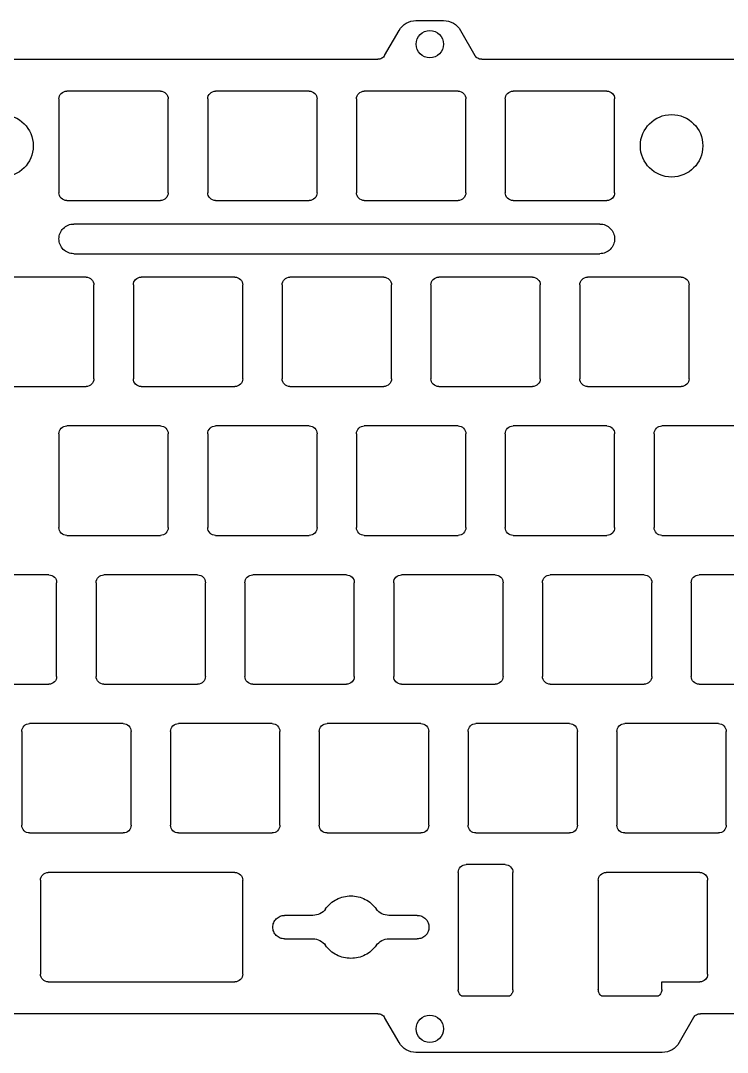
# Model space of a CAD drawing. Header units: millimetres. Extents: x 0 to 592, y 0 to 132.
# Drawn here: x 123.4 to 213.9, y 0 to 132.1 of the extents above; entities that cross this region are included whole.
import ezdxf

# ---------------------------------------------------------------- set-up
doc = ezdxf.new("R2010")
doc.units = ezdxf.units.MM
doc.layers.get('0').update_dxf_attribs({"lineweight": 35})

msp = doc.modelspace()

# ---------------------------------------------------------------- linework, layer by layer
at = {"color": 7, "linetype": 'Continuous', "lineweight": 25}
for p, q in [((170.05, 127.61), (171.9, 130.81)), ((174.06, 132.06), (177.6, 132.06)), ((179.76, 130.81), (181.61, 127.61)), ((102.48, 127.11), (169.18, 127.11)), ((182.48, 127.11), (249.18, 127.11)), ((141.35, 123.04), (129.35, 123.04)), ((160.4, 123.04), (148.4, 123.04)), ((179.45, 123.04), (167.45, 123.04)), ((198.5, 123.04), (186.5, 123.04)), ((128.35, 122.04), (128.35, 110.04)), ((142.35, 110.04), (142.35, 122.04)), ((147.4, 122.04), (147.4, 110.04)), ((161.4, 110.04), (161.4, 122.04)), ((166.45, 122.04), (166.45, 110.04)), ((180.45, 110.04), (180.45, 122.04)), ((185.5, 122.04), (185.5, 110.04)), ((199.5, 110.04), (199.5, 122.04)), ((129.35, 109.04), (141.35, 109.04)), ((148.4, 109.04), (160.4, 109.04)), ((167.45, 109.04), (179.45, 109.04)), ((186.5, 109.04), (198.5, 109.04)), ((197.6, 106.03), (130.25, 106.03)), ((130.25, 102.23), (197.6, 102.23)), ((131.83, 99.23), (119.83, 99.23)), ((150.88, 99.23), (138.88, 99.23)), ((169.93, 99.23), (157.93, 99.23)), ((188.98, 99.23), (176.98, 99.23)), ((208.03, 99.23), (196.03, 99.23)), ((132.83, 86.23), (132.83, 98.23)), ((137.88, 98.23), (137.88, 86.23)), ((151.88, 86.23), (151.88, 98.23)), ((156.93, 98.23), (156.93, 86.23)), ((170.93, 86.23), (170.93, 98.23)), ((175.98, 98.23), (175.98, 86.23)), ((189.98, 86.23), (189.98, 98.23)), ((195.03, 98.23), (195.03, 86.23)), ((209.03, 86.23), (209.03, 98.23)), ((119.83, 85.23), (131.83, 85.23)), ((138.88, 85.23), (150.88, 85.23)), ((157.93, 85.23), (169.93, 85.23)), ((176.98, 85.23), (188.98, 85.23)), ((196.03, 85.23), (208.03, 85.23)), ((141.35, 80.18), (129.35, 80.18)), ((160.4, 80.18), (148.4, 80.18)), ((179.45, 80.18), (167.45, 80.18)), ((198.5, 80.18), (186.5, 80.18)), ((217.55, 80.18), (205.55, 80.18)), ((128.35, 79.18), (128.35, 67.18)), ((142.35, 67.18), (142.35, 79.18)), ((147.4, 79.18), (147.4, 67.18)), ((161.4, 67.18), (161.4, 79.18)), ((166.45, 79.18), (166.45, 67.18)), ((180.45, 67.18), (180.45, 79.18)), ((185.5, 79.18), (185.5, 67.18)), ((199.5, 67.18), (199.5, 79.18)), ((204.55, 79.18), (204.55, 67.18)), ((129.35, 66.18), (141.35, 66.18)), ((148.4, 66.18), (160.4, 66.18)), ((167.45, 66.18), (179.45, 66.18)), ((186.5, 66.18), (198.5, 66.18)), ((205.55, 66.18), (217.55, 66.18)), ((127.06, 61.12), (115.06, 61.12)), ((146.11, 61.12), (134.11, 61.12)), ((165.16, 61.12), (153.16, 61.12)), ((184.22, 61.12), (172.22, 61.12)), ((203.26, 61.12), (191.26, 61.12)), ((222.31, 61.12), (210.31, 61.12)), ((128.06, 48.12), (128.06, 60.12)), ((133.11, 60.12), (133.11, 48.12)), ((147.11, 48.12), (147.11, 60.12)), ((152.16, 60.12), (152.16, 48.12)), ((166.16, 48.12), (166.16, 60.12)), ((171.22, 60.12), (171.22, 48.12)), ((185.22, 48.12), (185.22, 60.12)), ((190.26, 60.12), (190.26, 48.12)), ((204.26, 48.12), (204.26, 60.12)), ((209.31, 60.12), (209.31, 48.12)), ((115.06, 47.12), (127.06, 47.12)), ((134.11, 47.12), (146.11, 47.12)), ((153.16, 47.12), (165.16, 47.12)), ((172.22, 47.12), (184.22, 47.12)), ((191.26, 47.12), (203.26, 47.12)), ((210.31, 47.12), (222.31, 47.12)), ((123.59, 41.08), (123.59, 29.08)), ((136.59, 42.08), (124.59, 42.08)), ((137.59, 29.08), (137.59, 41.08)), ((142.64, 41.08), (142.64, 29.08)), ((155.64, 42.08), (143.64, 42.08)), ((156.64, 29.08), (156.64, 41.08)), ((161.69, 41.08), (161.69, 29.08)), ((174.69, 42.08), (162.69, 42.08)), ((175.69, 29.08), (175.69, 41.08)), ((180.74, 41.08), (180.74, 29.08)), ((193.74, 42.08), (181.74, 42.08)), ((194.74, 29.08), (194.74, 41.08)), ((199.79, 41.08), (199.79, 29.08)), ((212.79, 42.08), (200.79, 42.08)), ((213.79, 29.08), (213.79, 41.08)), ((124.59, 28.08), (136.59, 28.08)), ((143.64, 28.08), (155.64, 28.08)), ((162.69, 28.08), (174.69, 28.08)), ((181.74, 28.08), (193.74, 28.08)), ((200.79, 28.08), (212.79, 28.08)), ((185.48, 24.03), (180.48, 24.03)), ((150.88, 23.03), (126.98, 23.03)), ((179.48, 23.03), (179.48, 8.02)), ((186.48, 8.02), (186.48, 23.03)), ((210.41, 23.03), (198.41, 23.03)), ((125.98, 22.03), (125.98, 10.02)), ((151.88, 10.02), (151.88, 22.03)), ((197.41, 22.03), (197.41, 8.03)), ((211.41, 10.02), (211.41, 22.03)), ((160.86, 17.53), (157.23, 17.53)), ((174.23, 17.53), (170.61, 17.53)), ((157.23, 14.53), (160.86, 14.53)), ((170.61, 14.53), (174.23, 14.53)), ((126.98, 9.02), (150.88, 9.02)), ((205.53, 8.03), (205.53, 9.02)), ((205.53, 9.02), (210.41, 9.02)), ((179.88, 7.22), (186.08, 7.22)), ((197.81, 7.22), (205.12, 7.22)), ((169.18, 4.95), (102.48, 4.95)), ((171.9, 1.25), (170.05, 4.45)), ((209.61, 4.45), (207.76, 1.25)), ((249.19, 4.95), (210.48, 4.95)), ((205.6, 0), (174.06, 0))]:
    msp.add_line(p, q, dxfattribs=at)
for centre, radius in [((175.83, 129.06), 1.75), ((121.06, 116.04), 4), ((206.79, 116.04), 4), ((175.83, 3), 1.75)]:
    msp.add_circle(centre, radius, dxfattribs=at)
for points, knots in [([(177.6, 132.06), (178.04, 132.06), (178.47, 131.95), (179.23, 131.51), (179.55, 131.19), (179.76, 130.81)], [0, 0, 0, 0, 1.305135, 1.305135, 2.61027, 2.61027, 2.61027, 2.61027]), ([(171.9, 130.81), (172.12, 131.19), (172.44, 131.51), (173.19, 131.95), (173.63, 132.06), (174.06, 132.06)], [0, 0, 0, 0, 1.305135, 1.305135, 2.61027, 2.61027, 2.61027, 2.61027]), ([(170.05, 127.61), (169.96, 127.46), (169.84, 127.33), (169.53, 127.16), (169.36, 127.11), (169.18, 127.11)], [0, 0, 0, 0, 0.522054, 0.522054, 1.044108, 1.044108, 1.044108, 1.044108]), ([(182.48, 127.11), (182.3, 127.11), (182.13, 127.16), (181.83, 127.33), (181.7, 127.46), (181.61, 127.61)], [0, 0, 0, 0, 0.522054, 0.522054, 1.044108, 1.044108, 1.044108, 1.044108]), ([(128.35, 122.04), (128.35, 122.3), (128.46, 122.56), (128.83, 122.93), (129.09, 123.04), (129.35, 123.04)], [0, 0, 0, 0, 0.779981, 0.779981, 1.559962, 1.559962, 1.559962, 1.559962]), ([(141.35, 123.04), (141.61, 123.04), (141.87, 122.93), (142.24, 122.56), (142.35, 122.3), (142.35, 122.04)], [0, 0, 0, 0, 0.779981, 0.779981, 1.559962, 1.559962, 1.559962, 1.559962]), ([(147.4, 122.04), (147.4, 122.3), (147.51, 122.56), (147.88, 122.93), (148.14, 123.04), (148.4, 123.04)], [0, 0, 0, 0, 0.779981, 0.779981, 1.559962, 1.559962, 1.559962, 1.559962]), ([(160.4, 123.04), (160.66, 123.04), (160.92, 122.93), (161.29, 122.56), (161.4, 122.3), (161.4, 122.04)], [0, 0, 0, 0, 0.779981, 0.779981, 1.559962, 1.559962, 1.559962, 1.559962]), ([(166.45, 122.04), (166.45, 122.3), (166.56, 122.56), (166.93, 122.93), (167.19, 123.04), (167.45, 123.04)], [0, 0, 0, 0, 0.779981, 0.779981, 1.559962, 1.559962, 1.559962, 1.559962]), ([(179.45, 123.04), (179.71, 123.04), (179.97, 122.93), (180.34, 122.56), (180.45, 122.3), (180.45, 122.04)], [0, 0, 0, 0, 0.779981, 0.779981, 1.559962, 1.559962, 1.559962, 1.559962]), ([(185.5, 122.04), (185.5, 122.3), (185.61, 122.56), (185.98, 122.93), (186.24, 123.04), (186.5, 123.04)], [0, 0, 0, 0, 0.779981, 0.779981, 1.559962, 1.559962, 1.559962, 1.559962]), ([(198.5, 123.04), (198.76, 123.04), (199.02, 122.93), (199.39, 122.56), (199.5, 122.3), (199.5, 122.04)], [0, 0, 0, 0, 0.779981, 0.779981, 1.559962, 1.559962, 1.559962, 1.559962]), ([(129.35, 109.04), (129.09, 109.04), (128.83, 109.15), (128.46, 109.52), (128.35, 109.78), (128.35, 110.04)], [0, 0, 0, 0, 0.779981, 0.779981, 1.559962, 1.559962, 1.559962, 1.559962]), ([(142.35, 110.04), (142.35, 109.78), (142.24, 109.52), (141.87, 109.15), (141.61, 109.04), (141.35, 109.04)], [0, 0, 0, 0, 0.779981, 0.779981, 1.559962, 1.559962, 1.559962, 1.559962]), ([(148.4, 109.04), (148.14, 109.04), (147.88, 109.15), (147.51, 109.52), (147.4, 109.78), (147.4, 110.04)], [0, 0, 0, 0, 0.779981, 0.779981, 1.559962, 1.559962, 1.559962, 1.559962]), ([(161.4, 110.04), (161.4, 109.78), (161.29, 109.52), (160.92, 109.15), (160.66, 109.04), (160.4, 109.04)], [0, 0, 0, 0, 0.779981, 0.779981, 1.559962, 1.559962, 1.559962, 1.559962]), ([(167.45, 109.04), (167.19, 109.04), (166.93, 109.15), (166.56, 109.52), (166.45, 109.78), (166.45, 110.04)], [0, 0, 0, 0, 0.779981, 0.779981, 1.559962, 1.559962, 1.559962, 1.559962]), ([(180.45, 110.04), (180.45, 109.78), (180.34, 109.52), (179.97, 109.15), (179.71, 109.04), (179.45, 109.04)], [0, 0, 0, 0, 0.779981, 0.779981, 1.559962, 1.559962, 1.559962, 1.559962]), ([(186.5, 109.04), (186.24, 109.04), (185.98, 109.15), (185.61, 109.52), (185.5, 109.78), (185.5, 110.04)], [0, 0, 0, 0, 0.779981, 0.779981, 1.559962, 1.559962, 1.559962, 1.559962]), ([(199.5, 110.04), (199.5, 109.78), (199.39, 109.52), (199.02, 109.15), (198.76, 109.04), (198.5, 109.04)], [0, 0, 0, 0, 0.779981, 0.779981, 1.559962, 1.559962, 1.559962, 1.559962]), ([(130.25, 102.23), (130, 102.23), (129.76, 102.28), (129.3, 102.47), (129.08, 102.61), (128.73, 102.96), (128.59, 103.17), (128.4, 103.63), (128.35, 103.88), (128.35, 104.38), (128.4, 104.63), (128.59, 105.09), (128.73, 105.3), (129.08, 105.65), (129.3, 105.79), (129.76, 105.98), (130, 106.03), (130.25, 106.03)], [0, 0, 0, 0, 0.744907, 0.744907, 1.489815, 1.489815, 2.234722, 2.234722, 2.979629, 2.979629, 3.724536, 3.724536, 4.469444, 4.469444, 5.214351, 5.214351, 5.959258, 5.959258, 5.959258, 5.959258]), ([(197.6, 106.03), (197.85, 106.03), (198.1, 105.98), (198.56, 105.79), (198.77, 105.65), (199.12, 105.3), (199.26, 105.09), (199.45, 104.63), (199.5, 104.38), (199.5, 103.88), (199.45, 103.63), (199.26, 103.17), (199.12, 102.96), (198.77, 102.61), (198.56, 102.47), (198.1, 102.28), (197.85, 102.23), (197.6, 102.23)], [0, 0, 0, 0, 0.744907, 0.744907, 1.489815, 1.489815, 2.234722, 2.234722, 2.979629, 2.979629, 3.724536, 3.724536, 4.469444, 4.469444, 5.214351, 5.214351, 5.959258, 5.959258, 5.959258, 5.959258]), ([(131.83, 99.23), (132.09, 99.23), (132.35, 99.12), (132.72, 98.75), (132.83, 98.49), (132.83, 98.23)], [0, 0, 0, 0, 0.779981, 0.779981, 1.559962, 1.559962, 1.559962, 1.559962]), ([(137.88, 98.23), (137.88, 98.49), (137.99, 98.75), (138.36, 99.12), (138.62, 99.23), (138.88, 99.23)], [0, 0, 0, 0, 0.779981, 0.779981, 1.559962, 1.559962, 1.559962, 1.559962]), ([(150.88, 99.23), (151.14, 99.23), (151.4, 99.12), (151.77, 98.75), (151.88, 98.49), (151.88, 98.23)], [0, 0, 0, 0, 0.779981, 0.779981, 1.559962, 1.559962, 1.559962, 1.559962]), ([(156.93, 98.23), (156.93, 98.49), (157.04, 98.75), (157.41, 99.12), (157.67, 99.23), (157.93, 99.23)], [0, 0, 0, 0, 0.779981, 0.779981, 1.559962, 1.559962, 1.559962, 1.559962]), ([(169.93, 99.23), (170.19, 99.23), (170.45, 99.12), (170.82, 98.75), (170.93, 98.49), (170.93, 98.23)], [0, 0, 0, 0, 0.779981, 0.779981, 1.559962, 1.559962, 1.559962, 1.559962]), ([(175.98, 98.23), (175.98, 98.49), (176.09, 98.75), (176.46, 99.12), (176.72, 99.23), (176.98, 99.23)], [0, 0, 0, 0, 0.779981, 0.779981, 1.559962, 1.559962, 1.559962, 1.559962]), ([(188.98, 99.23), (189.24, 99.23), (189.5, 99.12), (189.87, 98.75), (189.98, 98.49), (189.98, 98.23)], [0, 0, 0, 0, 0.779981, 0.779981, 1.559962, 1.559962, 1.559962, 1.559962]), ([(195.03, 98.23), (195.03, 98.49), (195.14, 98.75), (195.51, 99.12), (195.77, 99.23), (196.03, 99.23)], [0, 0, 0, 0, 0.779981, 0.779981, 1.559962, 1.559962, 1.559962, 1.559962]), ([(208.03, 99.23), (208.29, 99.23), (208.55, 99.12), (208.92, 98.75), (209.03, 98.49), (209.03, 98.23)], [0, 0, 0, 0, 0.779981, 0.779981, 1.559962, 1.559962, 1.559962, 1.559962]), ([(132.83, 86.23), (132.83, 85.96), (132.72, 85.7), (132.35, 85.33), (132.09, 85.23), (131.83, 85.23)], [0, 0, 0, 0, 0.779981, 0.779981, 1.559962, 1.559962, 1.559962, 1.559962]), ([(138.88, 85.23), (138.62, 85.23), (138.36, 85.33), (137.99, 85.7), (137.88, 85.96), (137.88, 86.23)], [0, 0, 0, 0, 0.779981, 0.779981, 1.559962, 1.559962, 1.559962, 1.559962]), ([(151.88, 86.23), (151.88, 85.96), (151.77, 85.7), (151.4, 85.33), (151.14, 85.23), (150.88, 85.23)], [0, 0, 0, 0, 0.779981, 0.779981, 1.559962, 1.559962, 1.559962, 1.559962]), ([(157.93, 85.23), (157.67, 85.23), (157.41, 85.33), (157.04, 85.7), (156.93, 85.96), (156.93, 86.23)], [0, 0, 0, 0, 0.779981, 0.779981, 1.559962, 1.559962, 1.559962, 1.559962]), ([(170.93, 86.23), (170.93, 85.96), (170.82, 85.7), (170.45, 85.33), (170.19, 85.23), (169.93, 85.23)], [0, 0, 0, 0, 0.779981, 0.779981, 1.559962, 1.559962, 1.559962, 1.559962]), ([(176.98, 85.23), (176.72, 85.23), (176.46, 85.33), (176.09, 85.7), (175.98, 85.96), (175.98, 86.23)], [0, 0, 0, 0, 0.779981, 0.779981, 1.559962, 1.559962, 1.559962, 1.559962]), ([(189.98, 86.23), (189.98, 85.96), (189.87, 85.7), (189.5, 85.33), (189.24, 85.23), (188.98, 85.23)], [0, 0, 0, 0, 0.779981, 0.779981, 1.559962, 1.559962, 1.559962, 1.559962]), ([(196.03, 85.23), (195.77, 85.23), (195.51, 85.33), (195.14, 85.7), (195.03, 85.96), (195.03, 86.23)], [0, 0, 0, 0, 0.779981, 0.779981, 1.559962, 1.559962, 1.559962, 1.559962]), ([(209.03, 86.23), (209.03, 85.96), (208.92, 85.7), (208.55, 85.33), (208.29, 85.23), (208.03, 85.23)], [0, 0, 0, 0, 0.779981, 0.779981, 1.559962, 1.559962, 1.559962, 1.559962]), ([(128.35, 79.18), (128.35, 79.44), (128.46, 79.7), (128.83, 80.07), (129.09, 80.18), (129.35, 80.18)], [0, 0, 0, 0, 0.779981, 0.779981, 1.559962, 1.559962, 1.559962, 1.559962]), ([(141.35, 80.18), (141.61, 80.18), (141.87, 80.07), (142.24, 79.7), (142.35, 79.44), (142.35, 79.18)], [0, 0, 0, 0, 0.779981, 0.779981, 1.559962, 1.559962, 1.559962, 1.559962]), ([(147.4, 79.18), (147.4, 79.44), (147.51, 79.7), (147.88, 80.07), (148.14, 80.18), (148.4, 80.18)], [0, 0, 0, 0, 0.779981, 0.779981, 1.559962, 1.559962, 1.559962, 1.559962]), ([(160.4, 80.18), (160.66, 80.18), (160.92, 80.07), (161.29, 79.7), (161.4, 79.44), (161.4, 79.18)], [0, 0, 0, 0, 0.779981, 0.779981, 1.559962, 1.559962, 1.559962, 1.559962]), ([(166.45, 79.18), (166.45, 79.44), (166.56, 79.7), (166.93, 80.07), (167.19, 80.18), (167.45, 80.18)], [0, 0, 0, 0, 0.779981, 0.779981, 1.559962, 1.559962, 1.559962, 1.559962]), ([(179.45, 80.18), (179.71, 80.18), (179.97, 80.07), (180.34, 79.7), (180.45, 79.44), (180.45, 79.18)], [0, 0, 0, 0, 0.779981, 0.779981, 1.559962, 1.559962, 1.559962, 1.559962]), ([(185.5, 79.18), (185.5, 79.44), (185.61, 79.7), (185.98, 80.07), (186.24, 80.18), (186.5, 80.18)], [0, 0, 0, 0, 0.779981, 0.779981, 1.559962, 1.559962, 1.559962, 1.559962]), ([(198.5, 80.18), (198.76, 80.18), (199.02, 80.07), (199.39, 79.7), (199.5, 79.44), (199.5, 79.18)], [0, 0, 0, 0, 0.779981, 0.779981, 1.559962, 1.559962, 1.559962, 1.559962]), ([(204.55, 79.18), (204.55, 79.44), (204.66, 79.7), (205.03, 80.07), (205.29, 80.18), (205.55, 80.18)], [0, 0, 0, 0, 0.779981, 0.779981, 1.559962, 1.559962, 1.559962, 1.559962]), ([(129.35, 66.18), (129.09, 66.18), (128.83, 66.28), (128.46, 66.65), (128.35, 66.91), (128.35, 67.18)], [0, 0, 0, 0, 0.779981, 0.779981, 1.559962, 1.559962, 1.559962, 1.559962]), ([(142.35, 67.18), (142.35, 66.91), (142.24, 66.65), (141.87, 66.28), (141.61, 66.18), (141.35, 66.18)], [0, 0, 0, 0, 0.779981, 0.779981, 1.559962, 1.559962, 1.559962, 1.559962]), ([(148.4, 66.18), (148.14, 66.18), (147.88, 66.28), (147.51, 66.65), (147.4, 66.91), (147.4, 67.18)], [0, 0, 0, 0, 0.779981, 0.779981, 1.559962, 1.559962, 1.559962, 1.559962]), ([(161.4, 67.18), (161.4, 66.91), (161.29, 66.65), (160.92, 66.28), (160.66, 66.18), (160.4, 66.18)], [0, 0, 0, 0, 0.779981, 0.779981, 1.559962, 1.559962, 1.559962, 1.559962]), ([(167.45, 66.18), (167.19, 66.18), (166.93, 66.28), (166.56, 66.65), (166.45, 66.91), (166.45, 67.18)], [0, 0, 0, 0, 0.779981, 0.779981, 1.559962, 1.559962, 1.559962, 1.559962]), ([(180.45, 67.18), (180.45, 66.91), (180.34, 66.65), (179.97, 66.28), (179.71, 66.18), (179.45, 66.18)], [0, 0, 0, 0, 0.779981, 0.779981, 1.559962, 1.559962, 1.559962, 1.559962]), ([(186.5, 66.18), (186.24, 66.18), (185.98, 66.28), (185.61, 66.65), (185.5, 66.91), (185.5, 67.18)], [0, 0, 0, 0, 0.779981, 0.779981, 1.559962, 1.559962, 1.559962, 1.559962]), ([(199.5, 67.18), (199.5, 66.91), (199.39, 66.65), (199.02, 66.28), (198.76, 66.18), (198.5, 66.18)], [0, 0, 0, 0, 0.779981, 0.779981, 1.559962, 1.559962, 1.559962, 1.559962]), ([(205.55, 66.18), (205.29, 66.18), (205.03, 66.28), (204.66, 66.65), (204.55, 66.91), (204.55, 67.18)], [0, 0, 0, 0, 0.779981, 0.779981, 1.559962, 1.559962, 1.559962, 1.559962]), ([(127.06, 61.12), (127.33, 61.12), (127.59, 61.02), (127.96, 60.65), (128.06, 60.39), (128.06, 60.12)], [0, 0, 0, 0, 0.779981, 0.779981, 1.559962, 1.559962, 1.559962, 1.559962]), ([(133.11, 60.12), (133.11, 60.39), (133.22, 60.65), (133.59, 61.02), (133.85, 61.12), (134.11, 61.12)], [0, 0, 0, 0, 0.779981, 0.779981, 1.559962, 1.559962, 1.559962, 1.559962]), ([(146.11, 61.12), (146.38, 61.12), (146.64, 61.02), (147.01, 60.65), (147.11, 60.39), (147.11, 60.12)], [0, 0, 0, 0, 0.779981, 0.779981, 1.559962, 1.559962, 1.559962, 1.559962]), ([(152.16, 60.12), (152.16, 60.39), (152.27, 60.65), (152.64, 61.02), (152.9, 61.12), (153.16, 61.12)], [0, 0, 0, 0, 0.779981, 0.779981, 1.559962, 1.559962, 1.559962, 1.559962]), ([(165.16, 61.12), (165.43, 61.12), (165.69, 61.02), (166.06, 60.65), (166.16, 60.39), (166.16, 60.12)], [0, 0, 0, 0, 0.779981, 0.779981, 1.559962, 1.559962, 1.559962, 1.559962]), ([(171.22, 60.12), (171.22, 60.39), (171.32, 60.65), (171.69, 61.02), (171.95, 61.12), (172.22, 61.12)], [0, 0, 0, 0, 0.779981, 0.779981, 1.559962, 1.559962, 1.559962, 1.559962]), ([(184.22, 61.12), (184.48, 61.12), (184.74, 61.02), (185.11, 60.65), (185.22, 60.39), (185.22, 60.12)], [0, 0, 0, 0, 0.779981, 0.779981, 1.559962, 1.559962, 1.559962, 1.559962]), ([(190.26, 60.12), (190.26, 60.39), (190.37, 60.65), (190.74, 61.02), (191, 61.12), (191.26, 61.12)], [0, 0, 0, 0, 0.779981, 0.779981, 1.559962, 1.559962, 1.559962, 1.559962]), ([(203.26, 61.12), (203.53, 61.12), (203.79, 61.02), (204.16, 60.65), (204.26, 60.39), (204.26, 60.12)], [0, 0, 0, 0, 0.779981, 0.779981, 1.559962, 1.559962, 1.559962, 1.559962]), ([(209.31, 60.12), (209.31, 60.39), (209.42, 60.65), (209.79, 61.02), (210.05, 61.12), (210.31, 61.12)], [0, 0, 0, 0, 0.779981, 0.779981, 1.559962, 1.559962, 1.559962, 1.559962]), ([(128.06, 48.12), (128.06, 47.86), (127.96, 47.6), (127.59, 47.23), (127.33, 47.12), (127.06, 47.12)], [0, 0, 0, 0, 0.779981, 0.779981, 1.559962, 1.559962, 1.559962, 1.559962]), ([(134.11, 47.12), (133.85, 47.12), (133.59, 47.23), (133.22, 47.6), (133.11, 47.86), (133.11, 48.12)], [0, 0, 0, 0, 0.779981, 0.779981, 1.559962, 1.559962, 1.559962, 1.559962]), ([(147.11, 48.12), (147.11, 47.86), (147.01, 47.6), (146.64, 47.23), (146.38, 47.12), (146.11, 47.12)], [0, 0, 0, 0, 0.779981, 0.779981, 1.559962, 1.559962, 1.559962, 1.559962]), ([(153.16, 47.12), (152.9, 47.12), (152.64, 47.23), (152.27, 47.6), (152.16, 47.86), (152.16, 48.12)], [0, 0, 0, 0, 0.779981, 0.779981, 1.559962, 1.559962, 1.559962, 1.559962]), ([(166.16, 48.12), (166.16, 47.86), (166.06, 47.6), (165.69, 47.23), (165.43, 47.12), (165.16, 47.12)], [0, 0, 0, 0, 0.779981, 0.779981, 1.559962, 1.559962, 1.559962, 1.559962]), ([(172.22, 47.12), (171.95, 47.12), (171.69, 47.23), (171.32, 47.6), (171.22, 47.86), (171.22, 48.12)], [0, 0, 0, 0, 0.779981, 0.779981, 1.559962, 1.559962, 1.559962, 1.559962]), ([(185.22, 48.12), (185.22, 47.86), (185.11, 47.6), (184.74, 47.23), (184.48, 47.12), (184.22, 47.12)], [0, 0, 0, 0, 0.779981, 0.779981, 1.559962, 1.559962, 1.559962, 1.559962]), ([(191.26, 47.12), (191, 47.12), (190.74, 47.23), (190.37, 47.6), (190.26, 47.86), (190.26, 48.12)], [0, 0, 0, 0, 0.779981, 0.779981, 1.559962, 1.559962, 1.559962, 1.559962]), ([(204.26, 48.12), (204.26, 47.86), (204.16, 47.6), (203.79, 47.23), (203.53, 47.12), (203.26, 47.12)], [0, 0, 0, 0, 0.779981, 0.779981, 1.559962, 1.559962, 1.559962, 1.559962]), ([(210.31, 47.12), (210.05, 47.12), (209.79, 47.23), (209.42, 47.6), (209.31, 47.86), (209.31, 48.12)], [0, 0, 0, 0, 0.779981, 0.779981, 1.559962, 1.559962, 1.559962, 1.559962]), ([(123.59, 41.08), (123.59, 41.34), (123.7, 41.6), (124.07, 41.97), (124.33, 42.08), (124.59, 42.08)], [0, 0, 0, 0, 0.779981, 0.779981, 1.559962, 1.559962, 1.559962, 1.559962]), ([(136.59, 42.08), (136.85, 42.08), (137.11, 41.97), (137.48, 41.6), (137.59, 41.34), (137.59, 41.08)], [0, 0, 0, 0, 0.779981, 0.779981, 1.559962, 1.559962, 1.559962, 1.559962]), ([(142.64, 41.08), (142.64, 41.34), (142.75, 41.6), (143.12, 41.97), (143.38, 42.08), (143.64, 42.08)], [0, 0, 0, 0, 0.779981, 0.779981, 1.559962, 1.559962, 1.559962, 1.559962]), ([(155.64, 42.08), (155.9, 42.08), (156.16, 41.97), (156.53, 41.6), (156.64, 41.34), (156.64, 41.08)], [0, 0, 0, 0, 0.779981, 0.779981, 1.559962, 1.559962, 1.559962, 1.559962]), ([(161.69, 41.08), (161.69, 41.34), (161.8, 41.6), (162.17, 41.97), (162.43, 42.08), (162.69, 42.08)], [0, 0, 0, 0, 0.779981, 0.779981, 1.559962, 1.559962, 1.559962, 1.559962]), ([(174.69, 42.08), (174.95, 42.08), (175.21, 41.97), (175.58, 41.6), (175.69, 41.34), (175.69, 41.08)], [0, 0, 0, 0, 0.779981, 0.779981, 1.559962, 1.559962, 1.559962, 1.559962]), ([(180.74, 41.08), (180.74, 41.34), (180.85, 41.6), (181.22, 41.97), (181.48, 42.08), (181.74, 42.08)], [0, 0, 0, 0, 0.779981, 0.779981, 1.559962, 1.559962, 1.559962, 1.559962]), ([(193.74, 42.08), (194, 42.08), (194.26, 41.97), (194.63, 41.6), (194.74, 41.34), (194.74, 41.08)], [0, 0, 0, 0, 0.779981, 0.779981, 1.559962, 1.559962, 1.559962, 1.559962]), ([(199.79, 41.08), (199.79, 41.34), (199.9, 41.6), (200.27, 41.97), (200.53, 42.08), (200.79, 42.08)], [0, 0, 0, 0, 0.779981, 0.779981, 1.559962, 1.559962, 1.559962, 1.559962]), ([(212.79, 42.08), (213.05, 42.08), (213.31, 41.97), (213.68, 41.6), (213.79, 41.34), (213.79, 41.08)], [0, 0, 0, 0, 0.779981, 0.779981, 1.559962, 1.559962, 1.559962, 1.559962]), ([(124.59, 28.08), (124.33, 28.08), (124.07, 28.18), (123.7, 28.55), (123.59, 28.81), (123.59, 29.08)], [0, 0, 0, 0, 0.779981, 0.779981, 1.559962, 1.559962, 1.559962, 1.559962]), ([(137.59, 29.08), (137.59, 28.81), (137.48, 28.55), (137.11, 28.18), (136.85, 28.08), (136.59, 28.08)], [0, 0, 0, 0, 0.779981, 0.779981, 1.559962, 1.559962, 1.559962, 1.559962]), ([(143.64, 28.08), (143.38, 28.08), (143.12, 28.18), (142.75, 28.55), (142.64, 28.81), (142.64, 29.08)], [0, 0, 0, 0, 0.779981, 0.779981, 1.559962, 1.559962, 1.559962, 1.559962]), ([(156.64, 29.08), (156.64, 28.81), (156.53, 28.55), (156.16, 28.18), (155.9, 28.08), (155.64, 28.08)], [0, 0, 0, 0, 0.779981, 0.779981, 1.559962, 1.559962, 1.559962, 1.559962]), ([(162.69, 28.08), (162.43, 28.08), (162.17, 28.18), (161.8, 28.55), (161.69, 28.81), (161.69, 29.08)], [0, 0, 0, 0, 0.779981, 0.779981, 1.559962, 1.559962, 1.559962, 1.559962]), ([(175.69, 29.08), (175.69, 28.81), (175.58, 28.55), (175.21, 28.18), (174.95, 28.08), (174.69, 28.08)], [0, 0, 0, 0, 0.779981, 0.779981, 1.559962, 1.559962, 1.559962, 1.559962]), ([(181.74, 28.08), (181.48, 28.08), (181.22, 28.18), (180.85, 28.55), (180.74, 28.81), (180.74, 29.08)], [0, 0, 0, 0, 0.779981, 0.779981, 1.559962, 1.559962, 1.559962, 1.559962]), ([(194.74, 29.08), (194.74, 28.81), (194.63, 28.55), (194.26, 28.18), (194, 28.08), (193.74, 28.08)], [0, 0, 0, 0, 0.779981, 0.779981, 1.559962, 1.559962, 1.559962, 1.559962]), ([(200.79, 28.08), (200.53, 28.08), (200.27, 28.18), (199.9, 28.55), (199.79, 28.81), (199.79, 29.08)], [0, 0, 0, 0, 0.779981, 0.779981, 1.559962, 1.559962, 1.559962, 1.559962]), ([(213.79, 29.08), (213.79, 28.81), (213.68, 28.55), (213.31, 28.18), (213.05, 28.08), (212.79, 28.08)], [0, 0, 0, 0, 0.779981, 0.779981, 1.559962, 1.559962, 1.559962, 1.559962]), ([(179.48, 23.03), (179.48, 23.29), (179.59, 23.55), (179.96, 23.92), (180.22, 24.03), (180.48, 24.03)], [0, 0, 0, 0, 0.779981, 0.779981, 1.559962, 1.559962, 1.559962, 1.559962]), ([(185.48, 24.03), (185.74, 24.03), (186, 23.92), (186.37, 23.55), (186.48, 23.29), (186.48, 23.03)], [0, 0, 0, 0, 0.779981, 0.779981, 1.559962, 1.559962, 1.559962, 1.559962]), ([(125.98, 22.03), (125.98, 22.29), (126.09, 22.55), (126.46, 22.92), (126.72, 23.03), (126.98, 23.03)], [0, 0, 0, 0, 0.779981, 0.779981, 1.559962, 1.559962, 1.559962, 1.559962]), ([(150.88, 23.03), (151.14, 23.03), (151.4, 22.92), (151.77, 22.55), (151.88, 22.29), (151.88, 22.03)], [0, 0, 0, 0, 0.779981, 0.779981, 1.559962, 1.559962, 1.559962, 1.559962]), ([(197.41, 22.03), (197.41, 22.29), (197.52, 22.55), (197.89, 22.92), (198.15, 23.03), (198.41, 23.03)], [0, 0, 0, 0, 0.779981, 0.779981, 1.559962, 1.559962, 1.559962, 1.559962]), ([(210.41, 23.03), (210.67, 23.03), (210.93, 22.92), (211.3, 22.55), (211.41, 22.29), (211.41, 22.03)], [0, 0, 0, 0, 0.779981, 0.779981, 1.559962, 1.559962, 1.559962, 1.559962]), ([(162.48, 18.36), (162.85, 18.87), (163.35, 19.3), (164.47, 19.87), (165.1, 20.03), (166.37, 20.03), (167, 19.87), (168.12, 19.3), (168.61, 18.87), (168.98, 18.36)], [0, 0, 0, 0, 1.891382, 1.891382, 3.782764, 3.782764, 5.674146, 5.674146, 7.565528, 7.565528, 7.565528, 7.565528]), ([(157.23, 14.53), (157.04, 14.53), (156.84, 14.56), (156.48, 14.71), (156.31, 14.83), (156.03, 15.1), (155.92, 15.27), (155.77, 15.63), (155.73, 15.83), (155.73, 16.22), (155.77, 16.42), (155.92, 16.78), (156.03, 16.95), (156.31, 17.22), (156.48, 17.34), (156.84, 17.49), (157.04, 17.53), (157.23, 17.53)], [0, 0, 0, 0, 0.588085, 0.588085, 1.176169, 1.176169, 1.764254, 1.764254, 2.352339, 2.352339, 2.940424, 2.940424, 3.528508, 3.528508, 4.116593, 4.116593, 4.704678, 4.704678, 4.704678, 4.704678]), ([(162.48, 18.36), (162.3, 18.1), (162.05, 17.89), (161.49, 17.6), (161.18, 17.53), (160.86, 17.53)], [0, 0, 0, 0, 0.945691, 0.945691, 1.891382, 1.891382, 1.891382, 1.891382]), ([(170.61, 17.53), (170.29, 17.53), (169.98, 17.6), (169.41, 17.89), (169.17, 18.1), (168.98, 18.36)], [0, 0, 0, 0, 0.945691, 0.945691, 1.891382, 1.891382, 1.891382, 1.891382]), ([(174.23, 17.53), (174.43, 17.53), (174.63, 17.49), (174.99, 17.34), (175.16, 17.22), (175.43, 16.95), (175.54, 16.78), (175.69, 16.42), (175.73, 16.22), (175.73, 15.83), (175.69, 15.63), (175.54, 15.27), (175.43, 15.1), (175.16, 14.83), (174.99, 14.71), (174.63, 14.56), (174.43, 14.53), (174.23, 14.53)], [0, 0, 0, 0, 0.588085, 0.588085, 1.176169, 1.176169, 1.764254, 1.764254, 2.352339, 2.352339, 2.940424, 2.940424, 3.528508, 3.528508, 4.116593, 4.116593, 4.704678, 4.704678, 4.704678, 4.704678]), ([(160.86, 14.53), (161.18, 14.53), (161.49, 14.45), (162.05, 14.16), (162.3, 13.95), (162.48, 13.69)], [0, 0, 0, 0, 0.945691, 0.945691, 1.891382, 1.891382, 1.891382, 1.891382]), ([(168.98, 13.69), (168.61, 13.18), (168.12, 12.75), (167, 12.18), (166.37, 12.03), (165.1, 12.03), (164.47, 12.18), (163.35, 12.75), (162.85, 13.18), (162.48, 13.69)], [0, 0, 0, 0, 1.891382, 1.891382, 3.782764, 3.782764, 5.674146, 5.674146, 7.565528, 7.565528, 7.565528, 7.565528]), ([(168.98, 13.69), (169.17, 13.95), (169.41, 14.16), (169.98, 14.45), (170.29, 14.53), (170.61, 14.53)], [0, 0, 0, 0, 0.945691, 0.945691, 1.891382, 1.891382, 1.891382, 1.891382]), ([(126.98, 9.02), (126.72, 9.02), (126.46, 9.13), (126.09, 9.5), (125.98, 9.76), (125.98, 10.02)], [0, 0, 0, 0, 0.779981, 0.779981, 1.559962, 1.559962, 1.559962, 1.559962]), ([(151.88, 10.02), (151.88, 9.76), (151.77, 9.5), (151.4, 9.13), (151.14, 9.02), (150.88, 9.02)], [0, 0, 0, 0, 0.779981, 0.779981, 1.559962, 1.559962, 1.559962, 1.559962]), ([(211.41, 10.02), (211.41, 9.76), (211.3, 9.5), (210.93, 9.13), (210.67, 9.02), (210.41, 9.02)], [0, 0, 0, 0, 0.779981, 0.779981, 1.559962, 1.559962, 1.559962, 1.559962]), ([(179.88, 7.22), (179.75, 7.31), (179.65, 7.44), (179.51, 7.71), (179.48, 7.87), (179.48, 8.02)], [0, 0, 0, 0, 0.4625824, 0.4625824, 0.9251648, 0.9251648, 0.9251648, 0.9251648]), ([(186.48, 8.02), (186.48, 7.87), (186.44, 7.71), (186.3, 7.44), (186.2, 7.31), (186.08, 7.22)], [0, 0, 0, 0, 0.4625824, 0.4625824, 0.9251648, 0.9251648, 0.9251648, 0.9251648]), ([(197.81, 7.22), (197.69, 7.31), (197.59, 7.44), (197.45, 7.71), (197.41, 7.87), (197.41, 8.03)], [0, 0, 0, 0, 0.4656658, 0.4656658, 0.9313316, 0.9313316, 0.9313316, 0.9313316]), ([(205.53, 8.03), (205.53, 7.87), (205.49, 7.71), (205.35, 7.44), (205.25, 7.31), (205.12, 7.22)], [0, 0, 0, 0, 0.4656658, 0.4656658, 0.9313316, 0.9313316, 0.9313316, 0.9313316]), ([(169.18, 4.95), (169.36, 4.95), (169.53, 4.9), (169.84, 4.73), (169.96, 4.6), (170.05, 4.45)], [0, 0, 0, 0, 0.522054, 0.522054, 1.044108, 1.044108, 1.044108, 1.044108]), ([(209.61, 4.45), (209.7, 4.6), (209.83, 4.73), (210.13, 4.9), (210.3, 4.95), (210.48, 4.95)], [0, 0, 0, 0, 0.522054, 0.522054, 1.044108, 1.044108, 1.044108, 1.044108]), ([(174.06, 0), (173.63, 0), (173.19, 0.12), (172.44, 0.55), (172.12, 0.87), (171.9, 1.25)], [0, 0, 0, 0, 1.305135, 1.305135, 2.61027, 2.61027, 2.61027, 2.61027]), ([(207.76, 1.25), (207.55, 0.87), (207.23, 0.55), (206.47, 0.12), (206.04, 0), (205.6, 0)], [0, 0, 0, 0, 1.305135, 1.305135, 2.61027, 2.61027, 2.61027, 2.61027])]:
    msp.add_open_spline(points, degree=3, knots=knots, dxfattribs=at)

doc.saveas('drawing.dxf')
